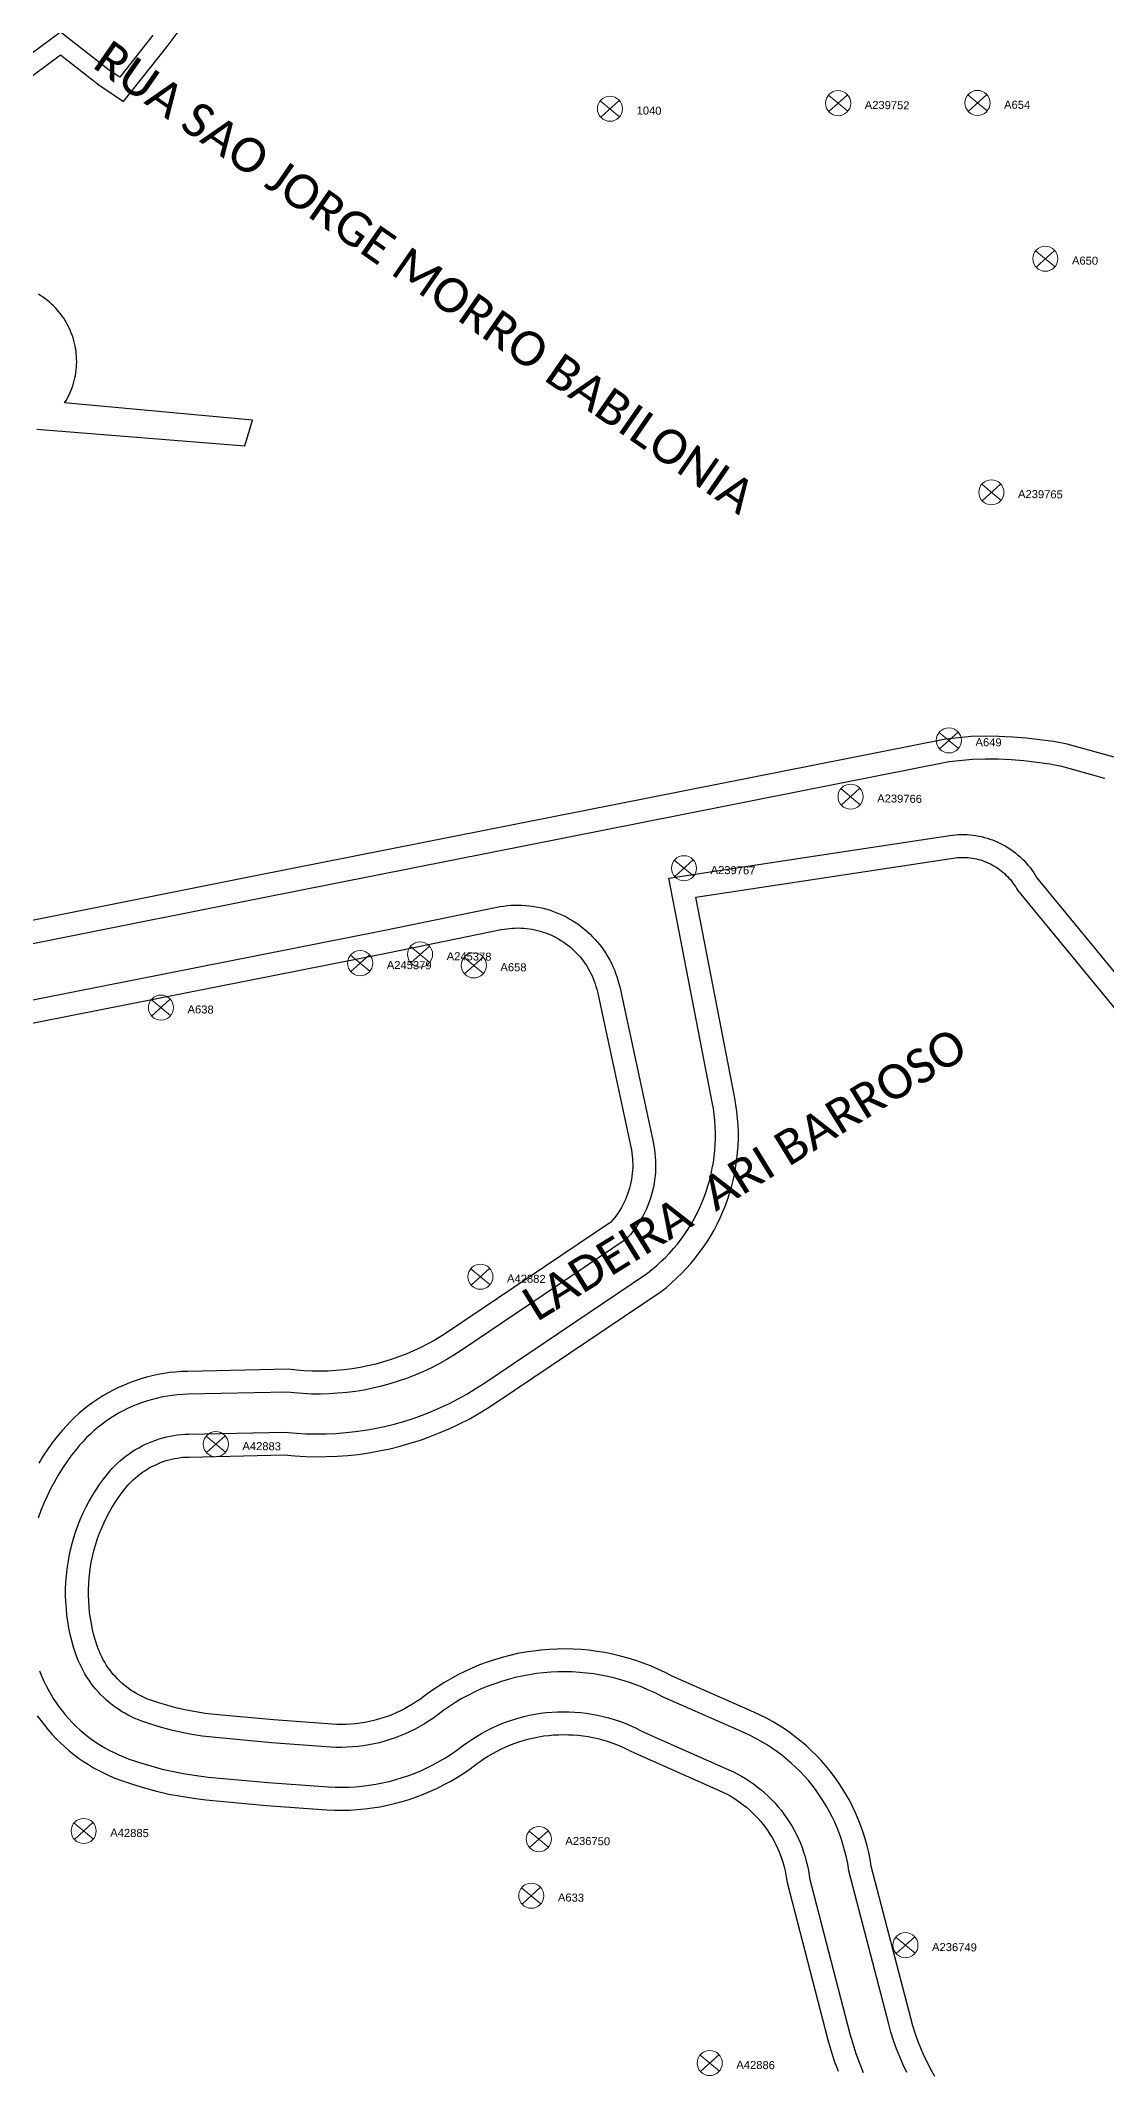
# Model space of a CAD drawing. Header units: millimetres. Extents: x 676447 to 689606, y 7455628 to 7463967.
# Drawn here: x 687650.9 to 687744.1, y 7459636 to 7459813.6 of the extents above; entities that cross this region are included whole.
import ezdxf

# ---------------------------------------------------------------- set-up
doc = ezdxf.new("R2010")
doc.units = ezdxf.units.MM
doc.header["$LTSCALE"] = 0.1
doc.header["$MEASUREMENT"] = 0
doc.linetypes.add('PHANTOM2', pattern=[1.25, 0.625, -0.125, 0.125, -0.125, 0.125, -0.125])
doc.layers.add('10.4-Postes', color=1, linetype='Continuous', lineweight=0)
for name, color, linetype in [('LEGENDAS_INFRAESTRUTURAS', 7, 'Continuous'), ('MUB_MEIOFIO', 7, 'Continuous'), ('MUB_QUADRAS', 7, 'Continuous'), ('MUB_SEGMENTO', 7, 'Continuous'), ('NOS_DE_INFRAESTRUTURA', 7, 'Continuous')]:
    doc.layers.add(name, color=color, linetype=linetype)
doc.styles.add('Legend', font='calibri.ttf')
doc.styles.get("Standard").update_dxf_attribs({"font": 'arial.ttf'})

# ---------------------------------------------------------------- blocks, each defined once
blk = doc.blocks.new('PTPT')
at = {"layer": '10.4-Postes', "color": 1, "linetype": 'PHANTOM2'}
for points in [[(-0.0000079, 0.0000104), (0.0000075, -0.000002)], [(0.000007, 0.0000109), (-0.0000074, -0.0000025)]]:
    blk.add_lwpolyline(points, dxfattribs=at)
at = {"layer": '10.4-Postes', "color": 1}
blk.add_circle((-0.0000002, 0.0000042), 0.00000987, dxfattribs=at)

msp = doc.modelspace()

# ---------------------------------------------------------------- linework, layer by layer
at = {"layer": 'MUB_MEIOFIO', "linetype": 'Continuous'}
for points in [[(687743.97, 7459749.03), (687740.2, 7459750.08), (687739.14, 7459750.27), (687738.01, 7459750.44), (687736.88, 7459750.57), (687735.75, 7459750.66), (687734.62, 7459750.71), (687733.48, 7459750.72), (687732.39, 7459750.7), (687730.34, 7459750.49), (687670.04, 7459738.54), (687616.55, 7459727.86)], [(687726.63, 7459635.83), (687726.31, 7459636.52), (687726.01, 7459637.21), (687725.73, 7459637.92), (687725.48, 7459638.64), (687725.25, 7459639.36), (687725.05, 7459640.08), (687721.56, 7459653.47), (687721.46, 7459654.13), (687721.35, 7459654.66), (687721.22, 7459655.18), (687721.08, 7459655.7), (687720.92, 7459656.22), (687720.74, 7459656.73), (687720.54, 7459657.23), (687720.33, 7459657.73), (687720.1, 7459658.22), (687719.85, 7459658.7), (687719.58, 7459659.17), (687719.3, 7459659.63), (687719.01, 7459660.08), (687718.69, 7459660.52), (687718.37, 7459660.95), (687718.03, 7459661.37), (687717.67, 7459661.77), (687717.3, 7459662.17), (687716.91, 7459662.55), (687716.52, 7459662.91), (687716.11, 7459663.26), (687715.69, 7459663.6), (687715.26, 7459663.93), (687714.81, 7459664.23), (687714.36, 7459664.53), (687713.89, 7459664.8), (687713.42, 7459665.06), (687712.94, 7459665.31), (687712.43, 7459665.54), (687705.25, 7459668.71), (687704.61, 7459669.04), (687704.04, 7459669.3), (687703.47, 7459669.55), (687702.88, 7459669.78), (687702.29, 7459669.98), (687701.69, 7459670.17), (687701.08, 7459670.33), (687700.47, 7459670.48), (687699.86, 7459670.6), (687699.24, 7459670.7), (687698.62, 7459670.78), (687697.99, 7459670.84), (687697.36, 7459670.88), (687696.74, 7459670.89), (687696.11, 7459670.88), (687695.48, 7459670.85), (687694.85, 7459670.8), (687694.23, 7459670.73), (687693.61, 7459670.64), (687692.99, 7459670.52), (687692.38, 7459670.38), (687691.77, 7459670.23), (687691.17, 7459670.05), (687690.58, 7459669.85), (687689.99, 7459669.63), (687689.41, 7459669.39), (687688.84, 7459669.13), (687688.28, 7459668.85), (687687.72, 7459668.55), (687687.18, 7459668.23), (687686.65, 7459667.89), (687686.13, 7459667.54), (687685.6, 7459667.14), (687685.25, 7459666.88), (687684.85, 7459666.61), (687684.45, 7459666.35), (687684.04, 7459666.11), (687683.62, 7459665.88), (687683.19, 7459665.67), (687682.76, 7459665.47), (687682.32, 7459665.28), (687681.88, 7459665.11), (687681.42, 7459664.96), (687680.97, 7459664.82), (687680.51, 7459664.69), (687680.04, 7459664.59), (687679.57, 7459664.5), (687679.1, 7459664.42), (687678.63, 7459664.36), (687678.15, 7459664.32), (687677.68, 7459664.29), (687677.2, 7459664.28), (687676.72, 7459664.28), (687676.25, 7459664.31), (687671.06, 7459664.68), (687665.87, 7459665.16), (687664.98, 7459665.27), (687664.09, 7459665.4), (687663.2, 7459665.58), (687662.32, 7459665.78), (687661.44, 7459666.01), (687660.58, 7459666.27), (687659.72, 7459666.57), (687659.42, 7459666.69), (687659.11, 7459666.82), (687658.81, 7459666.95), (687658.52, 7459667.1), (687658.23, 7459667.26), (687657.94, 7459667.43), (687657.67, 7459667.61), (687657.39, 7459667.8), (687657.13, 7459668), (687656.87, 7459668.21), (687656.62, 7459668.42), (687656.38, 7459668.65), (687656.14, 7459668.88), (687655.92, 7459669.12), (687655.7, 7459669.37), (687655.49, 7459669.62), (687655.29, 7459669.88), (687655.1, 7459670.15), (687654.91, 7459670.43), (687654.74, 7459670.71), (687654.58, 7459671), (687654.43, 7459671.29), (687654.28, 7459671.59), (687654.15, 7459671.89), (687654.03, 7459672.2), (687653.92, 7459672.51), (687653.74, 7459673.06), (687653.59, 7459673.61), (687653.45, 7459674.16), (687653.34, 7459674.72), (687653.24, 7459675.29), (687653.16, 7459675.86), (687653.11, 7459676.43), (687653.07, 7459677), (687653.05, 7459677.57), (687653.05, 7459678.14), (687653.07, 7459678.72), (687653.11, 7459679.29), (687653.17, 7459679.86), (687653.26, 7459680.42), (687653.36, 7459680.99), (687653.48, 7459681.55), (687653.61, 7459682.1), (687653.77, 7459682.65), (687653.95, 7459683.2), (687654.15, 7459683.74), (687654.36, 7459684.27), (687654.59, 7459684.79), (687654.84, 7459685.31), (687655.11, 7459685.81), (687655.4, 7459686.31), (687655.7, 7459686.79), (687656.02, 7459687.27), (687656.35, 7459687.73), (687656.71, 7459688.19), (687656.92, 7459688.44), (687657.13, 7459688.68), (687657.36, 7459688.92), (687657.59, 7459689.15), (687657.84, 7459689.37), (687658.09, 7459689.58), (687658.34, 7459689.78), (687658.61, 7459689.97), (687658.88, 7459690.16), (687659.16, 7459690.33), (687659.44, 7459690.49), (687659.73, 7459690.65), (687660.02, 7459690.79), (687660.32, 7459690.93), (687660.62, 7459691.05), (687660.93, 7459691.16), (687661.24, 7459691.27), (687661.55, 7459691.36), (687661.87, 7459691.44), (687662.19, 7459691.51), (687662.51, 7459691.57), (687662.84, 7459691.61), (687663.16, 7459691.65), (687663.49, 7459691.67), (687663.8, 7459691.68), (687672.23, 7459691.86), (687673.24, 7459691.77), (687674.1, 7459691.72), (687674.96, 7459691.7), (687675.82, 7459691.7), (687676.69, 7459691.74), (687677.55, 7459691.81), (687678.4, 7459691.9), (687679.26, 7459692.02), (687680.11, 7459692.17), (687680.95, 7459692.35), (687681.79, 7459692.56), (687682.62, 7459692.79), (687683.44, 7459693.05), (687684.25, 7459693.34), (687685.05, 7459693.66), (687685.84, 7459694), (687686.62, 7459694.37), (687687.39, 7459694.77), (687688.14, 7459695.19), (687688.88, 7459695.63), (687689.62, 7459696.11), (687703.96, 7459705.77), (687704.34, 7459706.07), (687704.74, 7459706.41), (687705.13, 7459706.77), (687705.51, 7459707.13), (687705.87, 7459707.51), (687706.22, 7459707.91), (687706.56, 7459708.31), (687706.88, 7459708.73), (687707.19, 7459709.15), (687707.48, 7459709.59), (687707.76, 7459710.04), (687708.02, 7459710.5), (687708.27, 7459710.96), (687708.49, 7459711.44), (687708.71, 7459711.92), (687708.9, 7459712.41), (687709.08, 7459712.9), (687709.24, 7459713.4), (687709.39, 7459713.91), (687709.51, 7459714.42), (687709.62, 7459714.93), (687709.71, 7459715.45), (687709.79, 7459715.97), (687709.84, 7459716.5), (687709.88, 7459717.02), (687709.9, 7459717.55), (687709.9, 7459718.07), (687709.88, 7459718.6), (687709.84, 7459719.12), (687709.79, 7459719.65), (687709.71, 7459720.17), (687709.62, 7459720.71), (687705.82, 7459740.32), (687719.03, 7459742.32), (687730.4, 7459744.05), (687730.64, 7459744.08), (687730.89, 7459744.1), (687731.15, 7459744.12), (687731.4, 7459744.13), (687731.65, 7459744.13), (687731.91, 7459744.12), (687732.16, 7459744.1), (687732.42, 7459744.07), (687732.67, 7459744.04), (687732.92, 7459743.99), (687733.17, 7459743.94), (687733.42, 7459743.88), (687733.66, 7459743.81), (687733.9, 7459743.73), (687734.14, 7459743.65), (687734.38, 7459743.55), (687734.61, 7459743.45), (687734.84, 7459743.34), (687735.07, 7459743.22), (687735.29, 7459743.1), (687735.51, 7459742.97), (687735.72, 7459742.83), (687735.93, 7459742.68), (687736.13, 7459742.52), (687736.33, 7459742.36), (687736.52, 7459742.19), (687736.71, 7459742.02), (687736.89, 7459741.84), (687737.06, 7459741.65), (687737.23, 7459741.46), (687737.39, 7459741.26), (687737.54, 7459741.06), (687737.69, 7459740.85), (687737.83, 7459740.64), (687737.96, 7459740.42), (687737.98, 7459740.38), (687762.75, 7459710.29)], [(687648.12, 7459729.26), (687680.82, 7459735.73), (687686.67, 7459736.93), (687690.77, 7459737.77), (687691.06, 7459737.83), (687691.37, 7459737.87), (687691.69, 7459737.91), (687692, 7459737.94), (687692.32, 7459737.95), (687692.64, 7459737.96), (687692.95, 7459737.95), (687693.27, 7459737.93), (687693.58, 7459737.9), (687693.9, 7459737.86), (687694.21, 7459737.81), (687694.52, 7459737.75), (687694.83, 7459737.68), (687695.13, 7459737.6), (687695.43, 7459737.5), (687695.73, 7459737.4), (687696.03, 7459737.29), (687696.32, 7459737.16), (687696.6, 7459737.03), (687696.88, 7459736.89), (687697.16, 7459736.73), (687697.43, 7459736.57), (687697.7, 7459736.4), (687697.96, 7459736.22), (687698.21, 7459736.03), (687698.46, 7459735.83), (687698.69, 7459735.62), (687698.93, 7459735.41), (687699.15, 7459735.18), (687699.37, 7459734.95), (687699.57, 7459734.72), (687699.77, 7459734.47), (687699.97, 7459734.22), (687700.15, 7459733.96), (687700.32, 7459733.7), (687700.49, 7459733.43), (687700.64, 7459733.15), (687700.79, 7459732.87), (687700.92, 7459732.58), (687701.05, 7459732.29), (687701.16, 7459732), (687701.27, 7459731.7), (687701.36, 7459731.4), (687701.45, 7459731.1), (687701.52, 7459730.8), (687704.38, 7459717.5), (687704.44, 7459717.23), (687704.51, 7459716.91), (687704.56, 7459716.58), (687704.6, 7459716.25), (687704.63, 7459715.92), (687704.65, 7459715.59), (687704.66, 7459715.26), (687704.65, 7459714.93), (687704.64, 7459714.59), (687704.61, 7459714.26), (687704.57, 7459713.93), (687704.52, 7459713.61), (687704.46, 7459713.28), (687704.38, 7459712.96), (687704.3, 7459712.64), (687704.2, 7459712.32), (687704.1, 7459712), (687703.98, 7459711.69), (687703.85, 7459711.39), (687703.71, 7459711.09), (687703.56, 7459710.79), (687703.4, 7459710.5), (687703.23, 7459710.22), (687703.05, 7459709.94), (687702.86, 7459709.67), (687702.66, 7459709.4), (687702.45, 7459709.14), (687702.08, 7459708.72), (687687.64, 7459698.99), (687687.01, 7459698.58), (687686.35, 7459698.18), (687685.68, 7459697.81), (687684.99, 7459697.46), (687684.3, 7459697.13), (687683.59, 7459696.83), (687682.87, 7459696.55), (687682.14, 7459696.3), (687681.41, 7459696.07), (687680.67, 7459695.87), (687679.92, 7459695.69), (687679.16, 7459695.54), (687678.4, 7459695.42), (687677.64, 7459695.32), (687676.87, 7459695.25), (687676.11, 7459695.21), (687675.34, 7459695.19), (687674.57, 7459695.19), (687673.8, 7459695.23), (687673.03, 7459695.29), (687672.44, 7459695.36), (687663.76, 7459695.17), (687663.29, 7459695.16), (687662.84, 7459695.12), (687662.4, 7459695.07), (687661.95, 7459695.01), (687661.51, 7459694.93), (687661.07, 7459694.84), (687660.64, 7459694.72), (687660.21, 7459694.6), (687659.78, 7459694.46), (687659.36, 7459694.3), (687658.94, 7459694.13), (687658.53, 7459693.95), (687658.13, 7459693.75), (687657.74, 7459693.54), (687657.35, 7459693.32), (687656.97, 7459693.08), (687656.6, 7459692.82), (687656.24, 7459692.56), (687655.88, 7459692.28), (687655.54, 7459691.99), (687655.21, 7459691.69), (687654.88, 7459691.38), (687654.57, 7459691.05), (687654.27, 7459690.72), (687653.99, 7459690.37), (687653.56, 7459689.83), (687653.16, 7459689.26), (687652.77, 7459688.69), (687652.4, 7459688.1), (687652.06, 7459687.5), (687651.73, 7459686.89), (687651.43, 7459686.26), (687651.15, 7459685.63), (687650.89, 7459684.99), (687650.65, 7459684.33)], [(687650.76, 7459670.97), (687650.93, 7459670.55), (687651.11, 7459670.14), (687651.31, 7459669.73), (687651.51, 7459669.33), (687651.74, 7459668.94), (687651.97, 7459668.55), (687652.22, 7459668.18), (687652.48, 7459667.81), (687652.76, 7459667.45), (687653.04, 7459667.1), (687653.34, 7459666.77), (687653.65, 7459666.44), (687653.97, 7459666.12), (687654.3, 7459665.82), (687654.64, 7459665.52), (687654.99, 7459665.24), (687655.35, 7459664.97), (687655.72, 7459664.71), (687656.1, 7459664.47), (687656.49, 7459664.24), (687656.88, 7459664.02), (687657.29, 7459663.82), (687657.7, 7459663.63), (687658.11, 7459663.45), (687658.53, 7459663.29), (687659.5, 7459662.96), (687660.49, 7459662.66), (687661.48, 7459662.39), (687662.48, 7459662.16), (687663.49, 7459661.97), (687664.5, 7459661.81), (687665.53, 7459661.69), (687670.77, 7459661.2), (687676.02, 7459660.82), (687676.62, 7459660.8), (687677.22, 7459660.79), (687677.82, 7459660.8), (687678.41, 7459660.84), (687679, 7459660.89), (687679.6, 7459660.97), (687680.18, 7459661.06), (687680.77, 7459661.17), (687681.35, 7459661.31), (687681.93, 7459661.46), (687682.5, 7459661.64), (687683.06, 7459661.83), (687683.62, 7459662.04), (687684.17, 7459662.27), (687684.71, 7459662.52), (687685.24, 7459662.79), (687685.76, 7459663.08), (687686.28, 7459663.38), (687686.78, 7459663.7), (687687.27, 7459664.04), (687687.78, 7459664.41), (687687.78, 7459664.41), (687688.15, 7459664.69), (687688.57, 7459664.97), (687688.99, 7459665.24), (687689.42, 7459665.5), (687689.86, 7459665.74), (687690.31, 7459665.96), (687690.76, 7459666.17), (687691.22, 7459666.36), (687691.69, 7459666.54), (687692.16, 7459666.7), (687692.64, 7459666.85), (687693.13, 7459666.98), (687693.61, 7459667.09), (687694.11, 7459667.18), (687694.6, 7459667.26), (687695.1, 7459667.32), (687695.6, 7459667.36), (687696.09, 7459667.39), (687696.6, 7459667.4), (687697.1, 7459667.39), (687697.6, 7459667.37), (687698.09, 7459667.33), (687698.59, 7459667.27), (687699.09, 7459667.19), (687699.58, 7459667.1), (687700.07, 7459666.99), (687700.55, 7459666.87), (687701.03, 7459666.72), (687701.5, 7459666.56), (687701.97, 7459666.39), (687702.44, 7459666.2), (687702.89, 7459665.99), (687703.34, 7459665.77), (687703.68, 7459665.59), (687711.06, 7459662.33), (687711.42, 7459662.16), (687711.79, 7459661.98), (687712.16, 7459661.77), (687712.52, 7459661.56), (687712.87, 7459661.33), (687713.22, 7459661.09), (687713.55, 7459660.84), (687713.88, 7459660.58), (687714.19, 7459660.31), (687714.5, 7459660.02), (687714.8, 7459659.73), (687715.09, 7459659.43), (687715.36, 7459659.11), (687715.63, 7459658.79), (687715.88, 7459658.45), (687716.12, 7459658.11), (687716.35, 7459657.76), (687716.57, 7459657.41), (687716.78, 7459657.04), (687716.97, 7459656.67), (687717.15, 7459656.29), (687717.32, 7459655.91), (687717.47, 7459655.52), (687717.61, 7459655.12), (687717.73, 7459654.72), (687717.84, 7459654.32), (687717.94, 7459653.91), (687718.02, 7459653.5), (687718.09, 7459653.09), (687718.13, 7459652.83), (687721.66, 7459639.24), (687721.91, 7459638.37), (687722.18, 7459637.51), (687722.49, 7459636.67), (687722.82, 7459635.83)]]:
    msp.add_lwpolyline(points, dxfattribs=at)
at = {"layer": 'MUB_QUADRAS', "linetype": 'Continuous'}
for points in [[(687629.29, 7459787.34), (687628.92, 7459800.27), (687640.61, 7459804.74), (687641.54, 7459805.11), (687642.45, 7459805.52), (687643.35, 7459805.95), (687644.24, 7459806.41), (687645.11, 7459806.9), (687645.96, 7459807.42), (687646.8, 7459807.97), (687647.61, 7459808.55), (687648.41, 7459809.15), (687649.18, 7459809.78), (687652.59, 7459812.31), (687655.94, 7459809.69), (687658.12, 7459808.24), (687661.92, 7459813.06), (687663.08, 7459814.56)], [(687660.67, 7459814.04), (687657.78, 7459810.37), (687656.87, 7459810.98), (687652.61, 7459814.3), (687648.2, 7459811.03)], [(687650.53, 7459779.59), (687668.73, 7459778.12), (687669.4, 7459780.38), (687652.95, 7459781.88), (687653.08, 7459782.08), (687653.2, 7459782.29), (687653.3, 7459782.5), (687653.41, 7459782.71), (687653.5, 7459782.93), (687653.59, 7459783.15), (687653.67, 7459783.37), (687653.74, 7459783.6), (687653.8, 7459783.83), (687653.86, 7459784.06), (687653.9, 7459784.29), (687653.94, 7459784.52), (687653.97, 7459784.76), (687654, 7459785), (687654.01, 7459785.23), (687654.02, 7459785.47), (687654.01, 7459785.71), (687654, 7459785.94), (687653.98, 7459786.18), (687653.96, 7459786.42), (687653.92, 7459786.65), (687653.88, 7459786.88), (687653.83, 7459787.11), (687653.77, 7459787.34), (687653.7, 7459787.57), (687653.62, 7459787.8), (687653.54, 7459788.02), (687653.45, 7459788.24), (687653.35, 7459788.45), (687653.25, 7459788.66), (687653.13, 7459788.87), (687653.01, 7459789.08), (687652.89, 7459789.28), (687652.75, 7459789.47), (687652.61, 7459789.66), (687652.46, 7459789.85), (687652.31, 7459790.03), (687652.15, 7459790.2), (687651.98, 7459790.37), (687651.81, 7459790.53), (687651.63, 7459790.69), (687651.45, 7459790.84), (687651.26, 7459790.99), (687651.07, 7459791.12), (687650.87, 7459791.25), (687650.67, 7459791.38)], [(687767.39, 7459744.61), (687740.65, 7459752.03), (687739.46, 7459752.25), (687738.27, 7459752.42), (687737.08, 7459752.56), (687735.88, 7459752.65), (687734.68, 7459752.71), (687733.47, 7459752.72), (687732.27, 7459752.7), (687730.04, 7459752.47), (687669.65, 7459740.5), (687616.09, 7459729.8)], [(687729.08, 7459635.5), (687728.74, 7459636.1), (687728.43, 7459636.72), (687728.13, 7459637.34), (687727.86, 7459637.98), (687727.6, 7459638.62), (687727.37, 7459639.27), (687727.16, 7459639.93), (687726.98, 7459640.6), (687723.52, 7459653.89), (687723.42, 7459654.49), (687723.3, 7459655.09), (687723.16, 7459655.68), (687723, 7459656.27), (687722.82, 7459656.85), (687722.61, 7459657.43), (687722.39, 7459657.99), (687722.15, 7459658.55), (687721.89, 7459659.1), (687721.61, 7459659.65), (687721.31, 7459660.18), (687720.99, 7459660.7), (687720.66, 7459661.21), (687720.31, 7459661.7), (687719.94, 7459662.19), (687719.55, 7459662.66), (687719.15, 7459663.12), (687718.73, 7459663.56), (687718.3, 7459663.99), (687717.85, 7459664.41), (687717.39, 7459664.8), (687716.91, 7459665.18), (687716.42, 7459665.55), (687715.92, 7459665.9), (687715.41, 7459666.23), (687714.89, 7459666.54), (687714.35, 7459666.83), (687713.81, 7459667.11), (687713.25, 7459667.36), (687706.12, 7459670.51), (687705.5, 7459670.83), (687704.86, 7459671.13), (687704.22, 7459671.4), (687703.57, 7459671.65), (687702.92, 7459671.88), (687702.25, 7459672.09), (687701.58, 7459672.27), (687700.9, 7459672.43), (687700.21, 7459672.57), (687699.53, 7459672.68), (687698.83, 7459672.77), (687698.14, 7459672.83), (687697.44, 7459672.87), (687696.75, 7459672.89), (687696.05, 7459672.88), (687695.35, 7459672.85), (687694.66, 7459672.79), (687693.97, 7459672.71), (687693.28, 7459672.61), (687692.59, 7459672.48), (687691.91, 7459672.33), (687691.24, 7459672.15), (687690.57, 7459671.95), (687689.91, 7459671.73), (687689.25, 7459671.49), (687688.61, 7459671.22), (687687.98, 7459670.93), (687687.35, 7459670.62), (687686.74, 7459670.29), (687686.14, 7459669.93), (687685.55, 7459669.56), (687684.97, 7459669.17), (687684.41, 7459668.75), (687684.08, 7459668.51), (687683.75, 7459668.28), (687683.4, 7459668.06), (687683.05, 7459667.85), (687682.69, 7459667.65), (687682.33, 7459667.47), (687681.96, 7459667.3), (687681.58, 7459667.14), (687681.2, 7459666.99), (687680.81, 7459666.86), (687680.42, 7459666.74), (687680.02, 7459666.64), (687679.62, 7459666.54), (687679.22, 7459666.46), (687678.82, 7459666.4), (687678.41, 7459666.35), (687678.01, 7459666.31), (687677.6, 7459666.29), (687677.19, 7459666.28), (687676.78, 7459666.28), (687676.37, 7459666.3), (687671.22, 7459666.68), (687666.08, 7459667.15), (687665.25, 7459667.25), (687664.43, 7459667.38), (687663.61, 7459667.53), (687662.8, 7459667.72), (687661.99, 7459667.93), (687661.2, 7459668.18), (687660.41, 7459668.45), (687660.16, 7459668.54), (687659.92, 7459668.64), (687659.69, 7459668.75), (687659.45, 7459668.87), (687659.22, 7459669), (687659, 7459669.13), (687658.78, 7459669.27), (687658.56, 7459669.42), (687658.36, 7459669.58), (687658.15, 7459669.74), (687657.95, 7459669.91), (687657.76, 7459670.09), (687657.58, 7459670.28), (687657.4, 7459670.47), (687657.22, 7459670.66), (687657.06, 7459670.86), (687656.9, 7459671.07), (687656.75, 7459671.28), (687656.6, 7459671.5), (687656.47, 7459671.73), (687656.34, 7459671.95), (687656.22, 7459672.19), (687656.1, 7459672.42), (687656, 7459672.66), (687655.9, 7459672.9), (687655.81, 7459673.15), (687655.66, 7459673.63), (687655.52, 7459674.11), (687655.41, 7459674.6), (687655.3, 7459675.1), (687655.22, 7459675.59), (687655.15, 7459676.09), (687655.1, 7459676.59), (687655.07, 7459677.1), (687655.05, 7459677.6), (687655.05, 7459678.1), (687655.07, 7459678.61), (687655.11, 7459679.11), (687655.16, 7459679.61), (687655.23, 7459680.11), (687655.32, 7459680.6), (687655.42, 7459681.1), (687655.55, 7459681.58), (687655.69, 7459682.07), (687655.84, 7459682.55), (687656.01, 7459683.02), (687656.2, 7459683.49), (687656.41, 7459683.95), (687656.63, 7459684.4), (687656.86, 7459684.84), (687657.11, 7459685.28), (687657.38, 7459685.71), (687657.66, 7459686.13), (687657.95, 7459686.54), (687658.26, 7459686.93), (687658.43, 7459687.13), (687658.6, 7459687.32), (687658.78, 7459687.51), (687658.96, 7459687.69), (687659.15, 7459687.86), (687659.35, 7459688.03), (687659.55, 7459688.19), (687659.76, 7459688.34), (687659.97, 7459688.48), (687660.19, 7459688.62), (687660.41, 7459688.75), (687660.64, 7459688.87), (687660.87, 7459688.98), (687661.11, 7459689.09), (687661.34, 7459689.19), (687661.59, 7459689.28), (687661.83, 7459689.36), (687662.08, 7459689.43), (687662.33, 7459689.49), (687662.58, 7459689.55), (687662.83, 7459689.59), (687663.09, 7459689.63), (687663.34, 7459689.66), (687663.6, 7459689.67), (687663.86, 7459689.68), (687672.16, 7459689.86), (687673.09, 7459689.78), (687674.02, 7459689.72), (687674.94, 7459689.7), (687675.87, 7459689.71), (687676.8, 7459689.74), (687677.73, 7459689.81), (687678.65, 7459689.91), (687679.57, 7459690.05), (687680.49, 7459690.21), (687681.4, 7459690.4), (687682.3, 7459690.62), (687683.19, 7459690.88), (687684.08, 7459691.16), (687684.95, 7459691.47), (687685.82, 7459691.81), (687686.67, 7459692.18), (687687.51, 7459692.58), (687688.34, 7459693), (687689.15, 7459693.46), (687689.94, 7459693.94), (687690.72, 7459694.44), (687705.14, 7459704.16), (687705.61, 7459704.52), (687706.06, 7459704.91), (687706.5, 7459705.31), (687706.93, 7459705.73), (687707.34, 7459706.16), (687707.74, 7459706.6), (687708.12, 7459707.06), (687708.48, 7459707.53), (687708.83, 7459708.01), (687709.16, 7459708.51), (687709.48, 7459709.02), (687709.77, 7459709.53), (687710.05, 7459710.06), (687710.31, 7459710.6), (687710.55, 7459711.14), (687710.77, 7459711.69), (687710.97, 7459712.25), (687711.16, 7459712.82), (687711.32, 7459713.39), (687711.46, 7459713.97), (687711.59, 7459714.55), (687711.69, 7459715.14), (687711.77, 7459715.73), (687711.83, 7459716.32), (687711.87, 7459716.92), (687711.9, 7459717.51), (687711.9, 7459718.11), (687711.87, 7459718.7), (687711.83, 7459719.3), (687711.77, 7459719.89), (687711.69, 7459720.48), (687711.58, 7459721.07), (687708.18, 7459738.66), (687730.68, 7459742.07), (687730.87, 7459742.09), (687731.06, 7459742.11), (687731.24, 7459742.12), (687731.43, 7459742.13), (687731.61, 7459742.13), (687731.8, 7459742.12), (687731.99, 7459742.11), (687732.17, 7459742.09), (687732.36, 7459742.06), (687732.54, 7459742.03), (687732.72, 7459741.99), (687732.9, 7459741.95), (687733.08, 7459741.9), (687733.26, 7459741.84), (687733.44, 7459741.78), (687733.61, 7459741.71), (687733.78, 7459741.63), (687733.95, 7459741.55), (687734.11, 7459741.47), (687734.28, 7459741.37), (687734.44, 7459741.28), (687734.59, 7459741.17), (687734.74, 7459741.07), (687734.89, 7459740.95), (687735.04, 7459740.84), (687735.18, 7459740.71), (687735.31, 7459740.58), (687735.44, 7459740.45), (687735.57, 7459740.32), (687735.69, 7459740.18), (687735.81, 7459740.03), (687735.92, 7459739.88), (687736.03, 7459739.73), (687736.13, 7459739.57), (687736.23, 7459739.41), (687736.32, 7459739.25), (687761.29, 7459708.91)], [(687648.5, 7459727.3), (687681.22, 7459733.77), (687691.15, 7459735.81), (687691.4, 7459735.85), (687691.64, 7459735.89), (687691.89, 7459735.92), (687692.13, 7459735.94), (687692.38, 7459735.95), (687692.63, 7459735.96), (687692.87, 7459735.95), (687693.12, 7459735.94), (687693.37, 7459735.91), (687693.61, 7459735.88), (687693.85, 7459735.84), (687694.1, 7459735.8), (687694.34, 7459735.74), (687694.57, 7459735.67), (687694.81, 7459735.6), (687695.04, 7459735.52), (687695.27, 7459735.43), (687695.5, 7459735.34), (687695.73, 7459735.23), (687695.95, 7459735.12), (687696.16, 7459735), (687696.37, 7459734.87), (687696.58, 7459734.74), (687696.78, 7459734.6), (687696.98, 7459734.45), (687697.17, 7459734.29), (687697.36, 7459734.13), (687697.54, 7459733.96), (687697.72, 7459733.79), (687697.88, 7459733.61), (687698.05, 7459733.42), (687698.2, 7459733.23), (687698.35, 7459733.04), (687698.5, 7459732.83), (687698.63, 7459732.63), (687698.76, 7459732.42), (687698.88, 7459732.2), (687698.99, 7459731.98), (687699.1, 7459731.76), (687699.2, 7459731.53), (687699.29, 7459731.3), (687699.37, 7459731.07), (687699.44, 7459730.83), (687699.51, 7459730.6), (687699.57, 7459730.36), (687702.43, 7459717.06), (687702.49, 7459716.81), (687702.54, 7459716.55), (687702.58, 7459716.29), (687702.62, 7459716.03), (687702.64, 7459715.77), (687702.65, 7459715.51), (687702.66, 7459715.25), (687702.66, 7459714.99), (687702.64, 7459714.73), (687702.62, 7459714.47), (687702.59, 7459714.21), (687702.55, 7459713.95), (687702.5, 7459713.69), (687702.44, 7459713.43), (687702.38, 7459713.18), (687702.3, 7459712.93), (687702.21, 7459712.68), (687702.12, 7459712.44), (687702.02, 7459712.2), (687701.91, 7459711.96), (687701.79, 7459711.73), (687701.67, 7459711.5), (687701.53, 7459711.27), (687701.39, 7459711.05), (687701.24, 7459710.84), (687701.08, 7459710.63), (687700.92, 7459710.43), (687700.75, 7459710.23), (687686.54, 7459700.65), (687685.95, 7459700.27), (687685.35, 7459699.91), (687684.74, 7459699.57), (687684.11, 7459699.25), (687683.48, 7459698.96), (687682.83, 7459698.68), (687682.18, 7459698.43), (687681.52, 7459698.2), (687680.85, 7459697.99), (687680.17, 7459697.81), (687679.49, 7459697.65), (687678.81, 7459697.51), (687678.11, 7459697.4), (687677.42, 7459697.31), (687676.72, 7459697.24), (687676.02, 7459697.2), (687675.32, 7459697.19), (687674.62, 7459697.19), (687673.92, 7459697.23), (687673.23, 7459697.28), (687672.53, 7459697.36), (687663.7, 7459697.17), (687663.18, 7459697.15), (687662.66, 7459697.11), (687662.15, 7459697.06), (687661.63, 7459696.98), (687661.12, 7459696.89), (687660.62, 7459696.78), (687660.11, 7459696.66), (687659.62, 7459696.51), (687659.12, 7459696.35), (687658.64, 7459696.17), (687658.16, 7459695.97), (687657.68, 7459695.76), (687657.22, 7459695.53), (687656.76, 7459695.29), (687656.31, 7459695.03), (687655.87, 7459694.75), (687655.44, 7459694.46), (687655.03, 7459694.15), (687654.62, 7459693.83), (687654.22, 7459693.5), (687653.84, 7459693.15), (687653.47, 7459692.79), (687653.11, 7459692.41), (687652.76, 7459692.03), (687652.43, 7459691.63), (687651.96, 7459691.03), (687651.51, 7459690.41), (687651.09, 7459689.78), (687650.69, 7459689.13)], [(687650.57, 7459667.05), (687650.87, 7459666.62), (687651.19, 7459666.21), (687651.52, 7459665.81), (687651.86, 7459665.42), (687652.22, 7459665.04), (687652.59, 7459664.68), (687652.97, 7459664.32), (687653.36, 7459663.98), (687653.77, 7459663.66), (687654.18, 7459663.35), (687654.61, 7459663.05), (687655.05, 7459662.77), (687655.49, 7459662.5), (687655.95, 7459662.25), (687656.41, 7459662.02), (687656.88, 7459661.8), (687657.36, 7459661.6), (687657.85, 7459661.41), (687658.89, 7459661.05), (687659.94, 7459660.73), (687661, 7459660.45), (687662.07, 7459660.2), (687663.15, 7459660), (687664.23, 7459659.83), (687665.32, 7459659.7), (687670.61, 7459659.21), (687675.9, 7459658.83), (687676.57, 7459658.8), (687677.23, 7459658.79), (687677.9, 7459658.8), (687678.56, 7459658.84), (687679.22, 7459658.9), (687679.88, 7459658.99), (687680.54, 7459659.09), (687681.19, 7459659.22), (687681.83, 7459659.37), (687682.48, 7459659.54), (687683.11, 7459659.73), (687683.74, 7459659.95), (687684.36, 7459660.18), (687684.97, 7459660.44), (687685.58, 7459660.72), (687686.17, 7459661.02), (687686.75, 7459661.34), (687687.33, 7459661.68), (687687.89, 7459662.03), (687688.43, 7459662.41), (687688.97, 7459662.8), (687689.31, 7459663.06), (687689.67, 7459663.31), (687690.03, 7459663.54), (687690.41, 7459663.76), (687690.79, 7459663.96), (687691.17, 7459664.16), (687691.56, 7459664.34), (687691.96, 7459664.51), (687692.37, 7459664.66), (687692.78, 7459664.8), (687693.19, 7459664.92), (687693.61, 7459665.03), (687694.03, 7459665.13), (687694.45, 7459665.21), (687694.88, 7459665.28), (687695.31, 7459665.33), (687695.74, 7459665.37), (687696.17, 7459665.39), (687696.6, 7459665.4), (687697.03, 7459665.39), (687697.46, 7459665.37), (687697.89, 7459665.34), (687698.32, 7459665.29), (687698.75, 7459665.22), (687699.17, 7459665.14), (687699.6, 7459665.05), (687700.01, 7459664.94), (687700.43, 7459664.82), (687700.84, 7459664.68), (687701.24, 7459664.53), (687701.64, 7459664.36), (687702.03, 7459664.18), (687702.42, 7459663.99), (687702.8, 7459663.79), (687710.23, 7459660.51), (687710.55, 7459660.36), (687710.86, 7459660.21), (687711.17, 7459660.04), (687711.47, 7459659.86), (687711.76, 7459659.67), (687712.05, 7459659.47), (687712.33, 7459659.26), (687712.6, 7459659.04), (687712.86, 7459658.82), (687713.12, 7459658.58), (687713.37, 7459658.33), (687713.61, 7459658.08), (687713.84, 7459657.82), (687714.06, 7459657.55), (687714.27, 7459657.27), (687714.47, 7459656.98), (687714.66, 7459656.69), (687714.85, 7459656.39), (687715.02, 7459656.09), (687715.18, 7459655.78), (687715.33, 7459655.46), (687715.47, 7459655.14), (687715.59, 7459654.82), (687715.71, 7459654.49), (687715.81, 7459654.16), (687715.91, 7459653.82), (687715.99, 7459653.48), (687716.06, 7459653.14), (687716.11, 7459652.79), (687716.16, 7459652.45), (687719.73, 7459638.71), (687719.99, 7459637.79), (687720.29, 7459636.87), (687720.62, 7459635.96)]]:
    msp.add_lwpolyline(points, dxfattribs=at)

# ---------------------------------------------------------------- block references
at = {"layer": 'NOS_DE_INFRAESTRUTURA', "color": 1}
for p, xscale, yscale, zscale, rotation in [((687720.64, 7459807.63), 111319.4907932736, 111319.4907932736, 111319.4907932736, 359.2855680818193), ((687732.83, 7459807.65), 111319.4907932736, 111319.4907932736, 111319.4907932736, 359.2855217084319), ((687700.68, 7459807.14), 111319.4907932736, 111319.4907932736, 111319.4907932736, 359.2856438592532), ((687738.77, 7459794.02), 111319.4907932736, 111319.4907932736, 111319.4907932736, 359.2854948600055), ((687734.05, 7459773.59), 111319.4907932736, 111319.4907932736, 111319.4907932736, 359.2855064357513), ((687730.33, 7459751.89), 111319.4907932736, 111319.4907932736, 111319.4907932736, 359.2855137821016), ((687721.73, 7459746.97), 111319.4907932736, 111319.4907932736, 111319.4907932736, 359.285544941503), ((687707.16, 7459740.71), 111319.4907932736, 111319.4907932736, 111319.4907932736, 359.2855984003197), ((687684.07, 7459733.17), 111319.4907932736, 111319.4907932736, 111319.4907932736, 359.2856838358744), ((687678.83, 7459732.41), 111319.4907932736, 111319.4907932736, 111319.4907932736, 359.2857035457362), ((687688.77, 7459732.21), 111319.4907932736, 111319.4907932736, 111319.4907932736, 359.2856656702826), ((687661.4, 7459728.52), 111319.4907932736, 111319.4907932736, 111319.4907932736, 359.2857686037456), ((687689.35, 7459704.98), 111319.4907932735, 111319.4907932735, 111319.4907932735, 359.2856549551421), ((687666.2, 7459690.33), 111319.4907932736, 111319.4907932736, 111319.4907932736, 359.2857383977809), ((687654.64, 7459656.5), 111319.4907932736, 111319.4907932736, 111319.4907932736, 359.2857717880306), ((687694.46, 7459655.79), 111319.4907932736, 111319.4907932736, 111319.4907932736, 359.2856201236427), ((687693.8, 7459650.84), 111319.4907932735, 111319.4907932735, 111319.4907932735, 359.285621058667), ((687726.53, 7459646.51), 111319.4907932736, 111319.4907932736, 111319.4907932736, 359.2854952222309), ((687709.41, 7459636.2), 111319.4907932735, 111319.4907932735, 111319.4907932735, 359.2855571174694)]:
    msp.add_blockref('PTPT', p, dxfattribs=dict(at, xscale=xscale, yscale=yscale, zscale=zscale, rotation=rotation))

# ---------------------------------------------------------------- texts
at = {"layer": 'LEGENDAS_INFRAESTRUTURAS', "color": 1}
for s, rotation, p in [('1040', 359.2856, (687702.99, 7459807.11)), ('A239752', 359.2856, (687722.95, 7459807.6)), ('A654', 359.2855, (687735.14, 7459807.62)), ('A650', 359.2855, (687741.08, 7459793.99)), ('A239765', 359.2855, (687736.36, 7459773.57)), ('A649', 359.2855, (687732.64, 7459751.86)), ('A239766', 359.2855, (687724.04, 7459746.94)), ('A239767', 359.2856, (687709.47, 7459740.68)), ('A245379', 359.2857, (687681.14, 7459732.38)), ('A245378', 359.2857, (687686.38, 7459733.14)), ('A658', 359.2857, (687691.08, 7459732.18)), ('A638', 359.2858, (687663.71, 7459728.49)), ('A42882', 359.2856, (687691.66, 7459704.95)), ('A42883', 359.2857, (687668.51, 7459690.3)), ('A42885', 359.2858, (687656.95, 7459656.47)), ('A236750', 359.2856, (687696.76, 7459655.76)), ('A633', 359.2856, (687696.11, 7459650.81)), ('A236749', 359.2855, (687728.84, 7459646.48)), ('A42886', 359.2855, (687711.72, 7459636.17))]:
    msp.add_text(s, height=0.7, rotation=rotation, dxfattribs=at).set_placement(p)
at = {"layer": 'MUB_SEGMENTO', "color": 253, "style": 'Legend'}
for s, rotation, p in [('RUA SAO JORGE MORRO BABILONIA', 325.2934, (687655.27, 7459811.29)), ('LADEIRA  ARI BARROSO', 31.6532, (687694.28, 7459701.47))]:
    msp.add_text(s, height=3, rotation=rotation, dxfattribs=at).set_placement(p)

doc.saveas('drawing.dxf')
